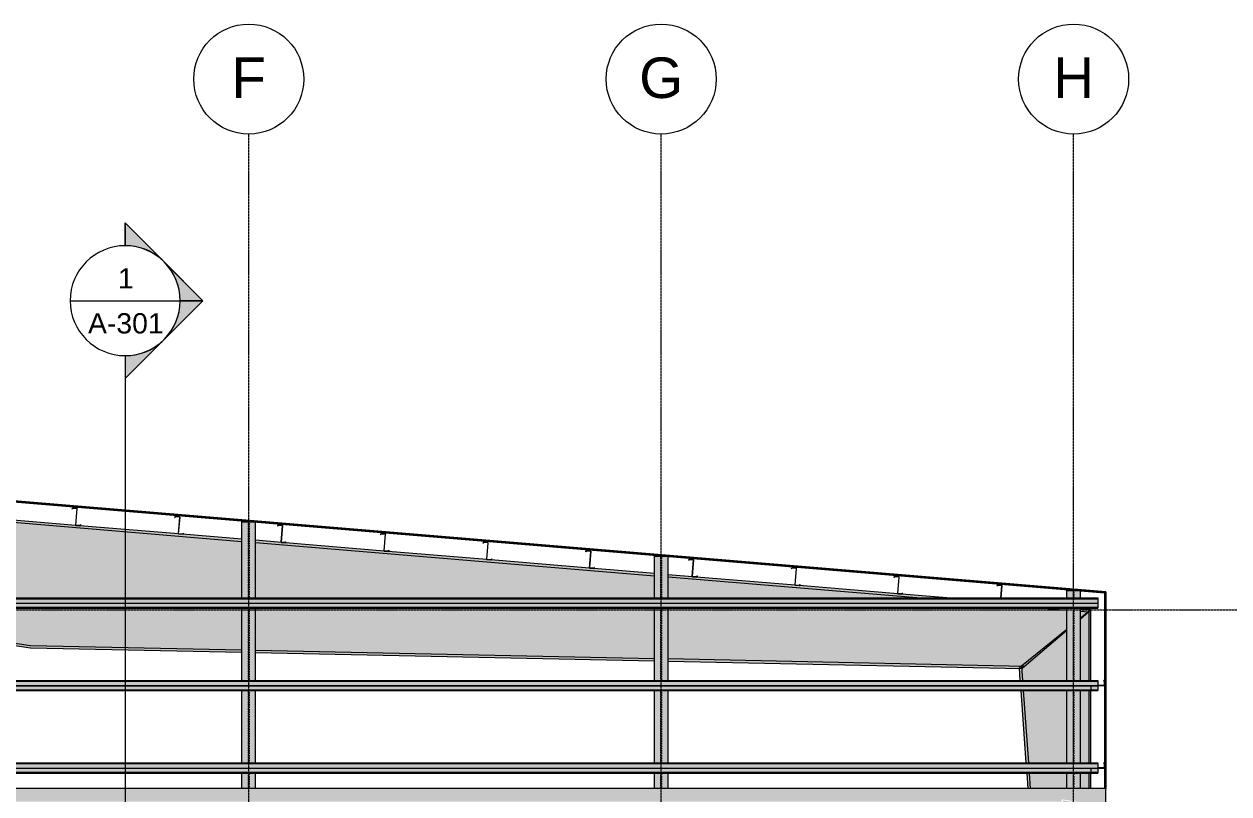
# Model space of a CAD drawing. Header units: inches. Extents: x 20426 to 36348, y -461 to 673.
# Drawn here: x 21739 to 22440, y 225 to 673 of the extents above; entities that cross this region are included whole.
import ezdxf

# ---------------------------------------------------------------- set-up
doc = ezdxf.new("R2010")
doc.units = ezdxf.units.IN
doc.header["$MEASUREMENT"] = 0
doc.linetypes.add('Grid Line 1_2_', pattern=[0.875, 0.5, -0.125, 0.125, -0.125])
doc.linetypes.add('Hidden 1_8_', pattern=[0.1875, 0.125, -0.0625])
for name, color, linetype, lineweight in [('A-FLOR-LEVL', 51, 'Continuous', 9), ('A-ROOF', 132, 'Continuous', 13), ('A-WALL', 113, 'Continuous', 13), ('G-ANNO-SYMB', 111, 'Continuous', 9), ('I-WALL', 2, 'Continuous', 13), ('S-BEAM', 12, 'Continuous', 9), ('S-COLS', 52, 'Continuous', 9), ('S-GRID', 1, 'Continuous', 9), ('S-GRID-IDEN', 1, 'Continuous', 9)]:
    doc.layers.add(name, color=color, linetype=linetype, lineweight=lineweight)
doc.styles.add('Arial_1', font='arial.ttf', dxfattribs={"height": 23.60479})
doc.styles.add('Arial_2', font='arial.ttf', dxfattribs={"height": 11.802395})

# ---------------------------------------------------------------- blocks, each defined once
blk = doc.blocks.new('Girt_Z - 10_D-V9-Elevation - West')
at = {"layer": 'S-BEAM'}
h = blk.add_hatch(color=256, dxfattribs=at)
h.paths.add_polyline_path([(21771.81, 381.02), (21772.34, 381.55), (21772.26, 381.63), (21771.77, 381.13), (21769.46, 381.33), (21769.45, 381.22)], flags=0)
h.paths.add_polyline_path([(21769.39, 381.41), (21770.19, 391), (21770.08, 391.01), (21769.28, 381.42)], flags=0)
h.paths.add_polyline_path([(21767.21, 390.79), (21767.7, 391.29), (21770.01, 391.1), (21770.02, 391.2), (21767.66, 391.4), (21767.13, 390.87)], flags=0)
for p, q in [((21767.66, 391.4), (21767.13, 390.87)), ((21767.13, 390.87), (21767.21, 390.79)), ((21767.21, 390.79), (21767.7, 391.29)), ((21770.02, 391.2), (21767.66, 391.4)), ((21767.7, 391.29), (21770.01, 391.1)), ((21770.08, 391.01), (21769.28, 381.42)), ((21769.39, 381.41), (21770.19, 391)), ((21769.45, 381.22), (21771.81, 381.02)), ((21771.77, 381.13), (21769.46, 381.33)), ((21772.26, 381.63), (21771.77, 381.13)), ((21771.81, 381.02), (21772.34, 381.55)), ((21772.34, 381.55), (21772.26, 381.63))]:
    blk.add_line(p, q, dxfattribs=at)
for centre, radius, start, end in [((21770, 391.02), 0.0782, 355.23636, 83.11364), ((21770, 391.02), 0.188, 55.23636, 85.23636), ((21770, 391.02), 0.187, 355.23636, 55.23636), ((21769.47, 381.4), 0.187, 175.23636, 265.23636), ((21769.47, 381.4), 0.0782, 175.23636, 262.194)]:
    blk.add_arc(centre, radius, start, end, dxfattribs=at)
blk = doc.blocks.new('Girt_Z - 10_D-V8-Elevation - West')
at = {"layer": 'S-BEAM'}
h = blk.add_hatch(color=256, dxfattribs=at)
h.paths.add_polyline_path([(21652.23, 390.99), (21652.75, 391.52), (21652.68, 391.6), (21652.18, 391.1), (21649.87, 391.29), (21649.87, 391.18)], flags=0)
h.paths.add_polyline_path([(21649.8, 391.38), (21650.6, 400.97), (21650.49, 400.98), (21649.7, 391.38)], flags=0)
h.paths.add_polyline_path([(21647.62, 400.76), (21648.11, 401.25), (21650.43, 401.06), (21650.43, 401.17), (21648.07, 401.37), (21647.55, 400.83)], flags=0)
for p, q in [((21648.07, 401.37), (21647.55, 400.83)), ((21647.55, 400.83), (21647.62, 400.76)), ((21647.62, 400.76), (21648.11, 401.25)), ((21650.43, 401.17), (21648.07, 401.37)), ((21648.11, 401.25), (21650.43, 401.06)), ((21650.49, 400.98), (21649.7, 391.38)), ((21649.8, 391.38), (21650.6, 400.97)), ((21652.18, 391.1), (21649.87, 391.29)), ((21649.87, 391.18), (21652.23, 390.99)), ((21652.68, 391.6), (21652.18, 391.1)), ((21652.23, 390.99), (21652.75, 391.52)), ((21652.75, 391.52), (21652.68, 391.6))]:
    blk.add_line(p, q, dxfattribs=at)
for centre, radius, start, end in [((21650.42, 400.98), 0.187, 355.23636, 85.23636), ((21650.42, 400.98), 0.0782, 355.23636, 83.11364), ((21649.88, 391.37), 0.187, 175.23636, 265.23636), ((21649.88, 391.37), 0.0782, 175.23636, 262.194)]:
    blk.add_arc(centre, radius, start, end, dxfattribs=at)
blk = doc.blocks.new('Girt_Z - 10_D-V10-Elevation - West')
at = {"layer": 'S-BEAM'}
h = blk.add_hatch(color=256, dxfattribs=at)
h.paths.add_polyline_path([(22307.62, 338.98), (22307.73, 338.98), (22308.32, 346.16), (22308.21, 346.17), (22307.86, 341.97)], flags=0)
h.paths.add_polyline_path([(22305.34, 345.95), (22305.84, 346.44), (22308.15, 346.25), (22308.15, 346.36), (22305.79, 346.56), (22305.27, 346.02)], flags=0)
for p, q in [((22305.79, 346.56), (22305.27, 346.02)), ((22305.27, 346.02), (22305.34, 345.95)), ((22305.34, 345.95), (22305.84, 346.44)), ((22308.15, 346.36), (22305.79, 346.56)), ((22305.84, 346.44), (22308.15, 346.25)), ((22308.21, 346.17), (22307.62, 338.98)), ((22307.73, 338.98), (22308.32, 346.16))]:
    blk.add_line(p, q, dxfattribs=at)
for radius, end in [(0.187, 85.23636), (0.0782, 83.11364)]:
    blk.add_arc((22308.14, 346.17), radius, 355.23636, end, dxfattribs=at)
blk = doc.blocks.new('Family7 - Family7-557682-Elevation - West')
at = {"layer": 'S-BEAM'}
h = blk.add_hatch(color=256, dxfattribs=at)
h.paths.add_polyline_path([(22358.76, 330.85), (22360.11, 332), (22354.03, 332.5), (22354.03, 331.25), (22356.08, 331.08)], flags=0)
h.paths.add_polyline_path([(22346.07, 331.91), (22346.07, 333.02), (22332.79, 333.02), (22336.71, 332.69)], flags=0)
h.paths.add_polyline_path([(22276.27, 338.98), (22114.03, 352.5), (22114.03, 351.25), (22261.22, 338.98)], flags=0)
h.paths.add_polyline_path([(22106.07, 351.91), (22106.07, 353.17), (21874.03, 372.5), (21874.03, 371.25), (22104.32, 352.06)], flags=0)
h.paths.add_polyline_path([(21866.07, 371.91), (21866.07, 373.17), (21634.03, 392.5), (21634.03, 391.25), (21832.13, 374.74)], flags=0)
h.paths.add_polyline_path([(21626.07, 391.91), (21626.07, 393.17), (21394.03, 412.5), (21394.03, 411.25), (21600.79, 394.02)], flags=0)
h.paths.add_polyline_path([(21386.07, 411.91), (21386.07, 413.17), (21154.03, 432.5), (21154.04, 431.25), (21370.76, 413.19)], flags=0)
h.paths.add_polyline_path([(21146.07, 431.91), (21146.07, 433.17), (21138.99, 433.76), (21140.54, 432.37)], flags=0)
h = blk.add_hatch(color=256, dxfattribs=at)
h.paths.add_polyline_path([(22321.25, 299.11), (22346.07, 320.12), (22346.07, 331.91), (22332.79, 333.02), (22114.03, 333.02), (22114.03, 303.43), (22319.48, 299.15), (22319.67, 299.3), (22319.68, 299.14), (22319.8, 299.14)], flags=0)
h.paths.add_polyline_path([(22106.07, 303.6), (22106.07, 333.02), (21874.03, 333.02), (21874.03, 308.43), (22104.32, 303.63)], flags=0)
h.paths.add_polyline_path([(21866.07, 308.6), (21866.07, 333.02), (21634.03, 333.02), (21634.03, 327.29), (21743.11, 311.16), (21833.19, 309.28)], flags=0)
h.paths.add_polyline_path([(22354.03, 326.85), (22358.76, 330.85), (22354.03, 331.25), (22354.03, 329.61)], flags=0)
h.paths.add_polyline_path([(21626.07, 328.47), (21626.07, 333.02), (21595.34, 333.02), (21620.16, 329.35)], flags=0)
h.paths.add_polyline_path([(22026.85, 338.98), (22106.07, 338.98), (22106.07, 351.91), (21874.03, 371.25), (21874.03, 338.98), (21949.39, 338.98)], flags=0)
h.paths.add_polyline_path([(21639.52, 338.98), (21866.07, 338.98), (21866.07, 371.91), (21634.03, 391.25), (21634.03, 338.98)], flags=0)
h.paths.add_polyline_path([(22143.05, 338.98), (22261.22, 338.98), (22114.03, 351.24), (22114.03, 338.98)], flags=0)
h.paths.add_polyline_path([(21555.01, 338.98), (21626.07, 338.98), (21626.07, 391.91), (21394.03, 411.25), (21394.03, 386.98), (21625.57, 386.98), (21625.57, 381.02), (21394.03, 381.02), (21394.03, 362.79), (21505.38, 346.32)], flags=0)
h.paths.add_polyline_path([(21386.07, 363.97), (21386.07, 381.02), (21270.79, 381.02), (21368.39, 366.58)], flags=0)
h.paths.add_polyline_path([(21230.47, 386.98), (21386.07, 386.98), (21386.07, 411.91), (21154.03, 431.25), (21154.03, 420.32), (21183.61, 393.91), (21213.46, 389.5)], flags=0)
h.paths.add_polyline_path([(21146.07, 427.43), (21146.07, 431.91), (21141.3, 432.31), (21141.3, 431.69)], flags=0)
h = blk.add_hatch(color=256, dxfattribs=at)
h.paths.add_polyline_path([(22319.8, 297.89), (22321.25, 299.11), (22114.03, 303.43), (22114.03, 302.18), (22297.98, 298.34)], flags=0)
h.paths.add_polyline_path([(22106.07, 302.34), (22106.07, 303.6), (21874.03, 308.43), (21874.03, 307.18), (22104.32, 302.38)], flags=0)
h.paths.add_polyline_path([(21866.07, 307.35), (21866.07, 308.6), (21743.11, 311.16), (21634.03, 327.29), (21634.03, 326.03), (21743, 309.91), (21833.19, 308.03)], flags=0)
h.paths.add_polyline_path([(21626.07, 327.21), (21626.07, 328.47), (21595.34, 333.02), (21586.79, 333.02), (21620.16, 328.08)], flags=0)
h.paths.add_polyline_path([(21546.47, 338.98), (21555.01, 338.98), (21394.03, 362.79), (21394.03, 361.53), (21496.84, 346.32)], flags=0)
h.paths.add_polyline_path([(21386.07, 362.7), (21386.07, 363.97), (21270.79, 381.02), (21262.25, 381.02), (21368.39, 365.32)], flags=0)
h.paths.add_polyline_path([(21230.47, 386.98), (21183.61, 393.91), (21185.3, 392.4), (21221.92, 386.98), (21222.49, 386.98)], flags=0)
for p, q in [((21634.03, 391.25), (21866.07, 371.91)), ((21769.45, 381.22), (21712.02, 386)), ((21829.24, 376.23), (21771.81, 381.02)), ((21866.07, 373.17), (21831.6, 376.04)), ((21889.04, 371.25), (21874.03, 372.5)), ((21874.03, 371.25), (22106.07, 351.91)), ((21948.83, 366.27), (21891.4, 371.05)), ((22008.62, 361.29), (21951.19, 366.07)), ((22068.42, 356.3), (22010.98, 361.09)), ((22106.07, 353.17), (22070.77, 356.11)), ((22128.21, 351.32), (22114.03, 352.5)), ((22114.03, 351.25), (22261.22, 338.98)), ((22188, 346.34), (22130.57, 351.12)), ((22247.79, 341.35), (22190.36, 346.14)), ((22276.27, 338.98), (22250.15, 341.16)), ((22332.79, 333.02), (22346.07, 331.91)), ((22360.11, 332), (22354.03, 332.5)), ((22354.03, 331.25), (22358.76, 330.85)), ((22354.03, 326.85), (22358.76, 330.85)), ((22358.76, 330.85), (22360.11, 332)), ((21743.11, 311.16), (21634.03, 327.29)), ((21634.03, 326.03), (21743, 309.91)), ((22321.25, 299.11), (22346.07, 320.12)), ((21743, 309.91), (21866.07, 307.35)), ((21866.07, 308.6), (21743.11, 311.16)), ((22106.07, 303.6), (21874.03, 308.43)), ((21874.03, 307.18), (22106.07, 302.34)), ((22321.25, 299.11), (22114.03, 303.43)), ((22114.03, 302.18), (22319.8, 297.89)), ((22319.8, 297.89), (22321.25, 299.11))]:
    blk.add_line(p, q, dxfattribs=at)
blk = doc.blocks.new('W-Wide Flange-Column - W10X33-556720-Elevation - West')
at = {"layer": 'S-COLS', "linetype": 'Hidden 1_8_'}
for p, q in [((22349.9, 338.98), (22349.9, 343.2)), ((22350.21, 343.2), (22350.21, 338.98)), ((22349.9, 290.98), (22349.9, 333.02)), ((22350.21, 333.02), (22350.21, 290.98)), ((22349.9, 242.98), (22349.9, 285.02)), ((22350.21, 285.02), (22350.21, 242.98)), ((22349.9, 228), (22349.9, 237.02)), ((22350.21, 237.02), (22350.21, 228))]:
    blk.add_line(p, q, dxfattribs=at)
blk = doc.blocks.new('W-Wide Flange-Column - W10X33-556717-Elevation - West')
at = {"layer": 'S-COLS', "linetype": 'Hidden 1_8_'}
for p, q in [((21869.9, 338.98), (21869.9, 383.2)), ((21870.21, 383.2), (21870.21, 338.98)), ((21869.9, 290.98), (21869.9, 333.02)), ((21870.21, 333.02), (21870.21, 290.98)), ((21869.9, 242.98), (21869.9, 285.02)), ((21870.21, 285.02), (21870.21, 242.98)), ((21869.9, 228), (21869.9, 237.02)), ((21870.21, 237.02), (21870.21, 228))]:
    blk.add_line(p, q, dxfattribs=at)
blk = doc.blocks.new('W-Wide Flange-Column - W10X33-556718-Elevation - West')
at = {"layer": 'S-COLS', "linetype": 'Hidden 1_8_'}
for p, q in [((22109.9, 338.98), (22109.9, 363.2)), ((22110.21, 363.2), (22110.21, 338.98)), ((22109.9, 290.98), (22109.9, 333.02)), ((22110.21, 333.02), (22110.21, 290.98)), ((22109.9, 242.98), (22109.9, 285.02)), ((22110.21, 285.02), (22110.21, 242.98)), ((22109.9, 228), (22109.9, 237.02)), ((22110.21, 237.02), (22110.21, 228))]:
    blk.add_line(p, q, dxfattribs=at)
blk = doc.blocks.new('Girt_Z - 8_D-559298-Elevation - West')
at = {"layer": 'S-BEAM'}
h = blk.add_hatch(color=256, dxfattribs=at)
h.paths.add_polyline_path([(22360.63, 237.02), (22360.7, 237.1), (22360.16, 237.55), (22360.16, 239.87), (22360.05, 239.87), (22360.05, 237.5)], flags=0)
h.paths.add_polyline_path([(22364.05, 239.95), (22367.87, 239.97), (22367.87, 240.05), (22364.05, 240), (22364.05, 239.97)], flags=0)
h.paths.add_polyline_path([(22367.94, 240.13), (22368.05, 240.13), (22368.05, 242.5), (22367.48, 242.98), (22367.41, 242.9), (22367.94, 242.45)], flags=0)
for p, q in [((22360.05, 239.87), (22360.05, 237.5)), ((22360.16, 237.55), (22360.16, 239.87)), ((22367.87, 240.05), (22364.05, 240.05)), ((22364.05, 239.95), (22367.87, 239.95)), ((22367.48, 242.98), (22367.41, 242.9)), ((22367.41, 242.9), (22367.94, 242.45)), ((22368.05, 242.5), (22367.48, 242.98)), ((22367.94, 242.45), (22367.94, 240.13)), ((22368.05, 240.13), (22368.05, 242.5)), ((22360.05, 237.5), (22360.63, 237.02)), ((22360.7, 237.1), (22360.16, 237.55)), ((22360.63, 237.02), (22360.7, 237.1))]:
    blk.add_line(p, q, dxfattribs=at)
for centre, radius, start, end in [((22360.24, 239.87), 0.187, 154.97395, 180), ((22360.24, 239.87), 0.0782, 90, 177.87728), ((22367.87, 240.13), 0.188, 270, 0), ((22367.87, 240.13), 0.0782, 270, 356.95764)]:
    blk.add_arc(centre, radius, start, end, dxfattribs=at)
blk = doc.blocks.new('Girt_Z - 8_D-559297-Elevation - West')
at = {"layer": 'S-BEAM'}
for points in [[(22356.08, 242.5), (22364.05, 242.5), (22364.05, 242.98), (21136.05, 242.98), (21136.05, 242.5), (22336.71, 242.5)], [(22356.08, 240.13), (22364.05, 240.13), (22364.05, 242.5), (21136.05, 242.5), (21136.05, 240.13), (22336.71, 240.13)], [(21639.52, 239.95), (22364.05, 239.97), (22364.05, 240.13), (21136.05, 240.13), (21136.05, 239.95), (21620.16, 239.95)], [(21716.99, 239.87), (22364.05, 239.91), (22364.05, 239.95), (21136.05, 239.91), (21136.05, 239.87), (21639.52, 239.87)]]:
    blk.add_hatch(color=256, dxfattribs=at).paths.add_polyline_path(points, flags=0)
h = blk.add_hatch(color=256, dxfattribs=at)
h.paths.add_polyline_path([(22360.63, 237.55), (22364.05, 237.55), (22364.05, 239.87), (22360.16, 239.87), (22360.16, 237.55)], flags=0)
h.paths.add_polyline_path([(21145.68, 237.55), (22360.05, 237.55), (22360.05, 239.87), (22360.05, 239.87), (21136.05, 239.87), (21136.05, 237.55)], flags=0)
h = blk.add_hatch(color=256, dxfattribs=at)
h.paths.add_polyline_path([(21833.19, 237.1), (22360.53, 237.1), (22360.05, 237.55), (21136.05, 237.55), (21136.05, 237.1), (21794.46, 237.1)], flags=0)
h.paths.add_polyline_path([(22360.7, 237.1), (22364.05, 237.1), (22364.05, 237.55), (22360.22, 237.5), (22360.63, 237.16)], flags=0)
h = blk.add_hatch(color=256, dxfattribs=at)
h.paths.add_polyline_path([(21136.05, 237.02), (22360.63, 237.02), (22360.53, 237.1), (21136.05, 237.1)], flags=0)
h.paths.add_polyline_path([(22364.05, 237.02), (22364.05, 237.1), (22360.7, 237.1), (22360.7, 237.02)], flags=0)
for p, q in [((21136.05, 242.98), (22364.05, 242.98)), ((21136.05, 242.5), (22364.05, 242.5)), ((21136.05, 239.95), (22364.05, 239.95)), ((21136.05, 239.87), (22364.05, 239.87)), ((22364.05, 242.98), (22364.05, 242.5)), ((22364.05, 242.5), (22364.05, 240.13)), ((22364.05, 240.13), (22364.05, 239.95)), ((22364.05, 239.95), (22364.05, 239.87)), ((22364.05, 239.87), (22364.05, 237.55)), ((21136.05, 237.55), (22360.05, 237.55)), ((21136.05, 237.1), (22360.53, 237.1)), ((21136.05, 237.02), (22364.05, 237.02)), ((22360.16, 237.55), (22364.05, 237.55)), ((22360.7, 237.1), (22364.05, 237.1)), ((22364.05, 237.55), (22364.05, 237.1)), ((22364.05, 237.1), (22364.05, 237.02))]:
    blk.add_line(p, q, dxfattribs=at)
blk = doc.blocks.new('Girt_Z - 8_D-V28-Elevation - West')
at = {"layer": 'S-BEAM'}
for points in [[(22356.08, 338.5), (22364.05, 338.5), (22364.05, 338.98), (21136.05, 338.98), (21136.05, 338.5), (22346.4, 338.5)], [(22356.08, 336.13), (22364.05, 336.13), (22364.05, 338.5), (21136.05, 338.5), (21136.05, 336.13), (22346.4, 336.13)], [(22364.05, 335.95), (22364.05, 336.13), (21136.05, 336.13), (21136.05, 335.95), (22356.08, 335.95)], [(21136.05, 335.87), (22364.05, 335.91), (22364.05, 335.95), (21136.05, 335.91)], [(21484.59, 333.55), (22364.05, 333.55), (22364.05, 335.87), (21136.05, 335.87), (21136.05, 333.55), (21407.13, 333.55)], [(22356.08, 333.1), (22364.05, 333.1), (22364.05, 333.55), (21136.05, 333.55), (21136.05, 333.1), (22346.4, 333.1)], [(21484.59, 333.02), (22364.05, 333.02), (22364.05, 333.1), (21136.05, 333.1), (21136.05, 333.02), (21407.13, 333.02)]]:
    blk.add_hatch(color=256, dxfattribs=at).paths.add_polyline_path(points, flags=0)
for p, q in [((21136.05, 338.98), (22364.05, 338.98)), ((21136.05, 338.5), (22364.05, 338.5)), ((22364.05, 338.98), (22364.05, 338.5)), ((22364.05, 338.5), (22364.05, 336.13)), ((21136.05, 335.95), (22364.05, 335.95)), ((21136.05, 335.87), (22364.05, 335.87)), ((21136.05, 333.55), (22364.05, 333.55)), ((21136.05, 333.1), (22364.05, 333.1)), ((21136.05, 333.02), (22364.05, 333.02)), ((22364.05, 336.13), (22364.05, 335.95)), ((22364.05, 335.95), (22364.05, 335.87)), ((22364.05, 335.87), (22364.05, 333.55)), ((22364.05, 333.55), (22364.05, 333.1)), ((22364.05, 333.1), (22364.05, 333.02))]:
    blk.add_line(p, q, dxfattribs=at)
blk = doc.blocks.new('Grid - Grid Head - Circle-14747-Elevation - West')
at = {"layer": 'S-GRID-IDEN'}
blk.add_circle((21150.05, 641), 32, dxfattribs=at)
blk = doc.blocks.new('Section - Section Head - Filled-1526-Elevation - West')
at = {"layer": 'G-ANNO-SYMB'}
h = blk.add_hatch(color=256, dxfattribs=at)
edge = h.paths.add_edge_path(flags=0)
edge.add_arc((21798.12, 512), 32.04, 47.9216, 90)
edge.add_line((21798.12, 544.04), (21798.12, 557.25))
edge.add_line((21798.12, 557.25), (21819.59, 535.78))
h = blk.add_hatch(color=256, dxfattribs=at)
edge = h.paths.add_edge_path(flags=0)
edge.add_line((21820.75, 534.63), (21843.38, 512))
edge.add_line((21843.38, 512), (21830.12, 512))
edge.add_arc((21798.12, 512), 32, 0, 45)
h = blk.add_hatch(color=256, dxfattribs=at)
edge = h.paths.add_edge_path(flags=0)
edge.add_arc((21798.12, 512), 32, 315, 360)
edge.add_line((21830.12, 512), (21843.38, 512))
edge.add_line((21843.38, 512), (21820.75, 489.37))
h = blk.add_hatch(color=256, dxfattribs=at)
edge = h.paths.add_edge_path(flags=0)
edge.add_line((21819.59, 488.22), (21798.12, 466.75))
edge.add_line((21798.12, 466.75), (21798.12, 479.96))
edge.add_arc((21798.12, 512), 32.04, 270, 312.0784)
for p, q in [((21843.38, 512), (21798.12, 557.25)), ((21798.12, 544), (21798.12, 557.25)), ((21819.59, 535.78), (21798.12, 557.25)), ((21798.12, 557.25), (21798.12, 544.04)), ((21843.38, 512), (21820.75, 534.63)), ((21843.38, 512), (21798.12, 466.75)), ((21820.75, 489.37), (21843.38, 512)), ((21830.12, 512), (21843.38, 512)), ((21843.38, 512), (21830.12, 512)), ((21798.12, 466.75), (21819.59, 488.22)), ((21798.12, 480), (21798.12, 466.75)), ((21798.12, 479.96), (21798.12, 466.75))]:
    blk.add_line(p, q, dxfattribs=at)
for radius, start, end in [(32, 90, 270), (32.04, 47.9216, 90), (32, 270, 90), (32, 0, 45), (32, 315, 360), (32.04, 270, 312.0784)]:
    blk.add_arc((21798.12, 512), radius, start, end, dxfattribs=at)

msp = doc.modelspace()

# ---------------------------------------------------------------- hatches: boundary and pattern name
at = {"layer": 'A-ROOF', "transparency": 33554611}
msp.add_hatch(color=256, dxfattribs=at).paths.add_polyline_path([(22368.84, 341.97), (22368.84, 342.44), (21131.27, 445.57), (21131.27, 445.1), (22356.08, 343.03)], flags=0)
at = {"layer": 'I-WALL'}
h = msp.add_hatch(color=256, dxfattribs=at)
h.paths.add_polyline_path([(22347.05, 0), (22347.05, 45.02), (22343.07, 45.02), (22343.07, 0), (22346.4, 0)], flags=0)
h.paths.add_polyline_path([(22353.05, 0), (22368.8, 0), (22368.8, 45.02), (22353.05, 45.02), (22353.05, 3.64)], flags=0)
h.paths.add_polyline_path([(22343.07, 48.05), (22347.05, 48.05), (22347.05, 93.02), (22343.07, 93.02), (22343.07, 62.14)], flags=0)
h.paths.add_polyline_path([(22353.05, 48.05), (22368.8, 48.05), (22368.8, 93.02), (22353.05, 93.02), (22353.05, 53.79)], flags=0)
h.paths.add_polyline_path([(22368.8, 96.05), (22368.8, 141.02), (22357.05, 141.02), (22357.05, 144.05), (22368.8, 144.05), (22368.8, 184.06), (22356.25, 186.16), (22356.25, 122.39), (22353.05, 122.39), (22353.05, 96.05), (22356.08, 96.05)], flags=0)
h.paths.add_polyline_path([(22343.07, 96.05), (22347.05, 96.05), (22347.05, 122.39), (22343.85, 122.39), (22343.85, 152.09), (22343.35, 152.09), (22343.35, 147.72), (22343.07, 147.72), (22343.07, 107.89)], flags=0)
h.paths.add_polyline_path([(22368.8, 206.88), (22368.8, 217.01), (22343.85, 221.17), (22343.85, 209.73), (22356.25, 209.69), (22356.25, 208.97), (22365.22, 207.47)], flags=0)
h.paths.add_polyline_path([(22368.8, 217.49), (22368.8, 228), (21132.05, 228), (21132.05, 220.35), (22343.07, 220.35), (22343.07, 221.78), (22368.05, 217.62)], flags=0)
at = {"layer": 'S-COLS'}
h = msp.add_hatch(color=256, dxfattribs=at)
h.paths.add_polyline_path([(21874.03, 228), (21874.03, 237.02), (21866.07, 237.02), (21866.07, 228), (21871.92, 228)], flags=0)
h.paths.add_polyline_path([(21866.07, 242.98), (21874.03, 242.98), (21874.03, 285.02), (21866.07, 285.02), (21866.07, 246.02)], flags=0)
h.paths.add_polyline_path([(21871.92, 290.98), (21874.03, 290.98), (21874.03, 333.02), (21866.07, 333.02), (21866.07, 290.98)], flags=0)
h.paths.add_polyline_path([(21874.03, 338.98), (21874.03, 383.2), (21866.07, 383.2), (21866.07, 338.98), (21871.92, 338.98)], flags=0)
h = msp.add_hatch(color=256, dxfattribs=at)
h.paths.add_polyline_path([(22114.03, 228), (22114.03, 237.02), (22106.07, 237.02), (22106.07, 228)], flags=0)
h.paths.add_polyline_path([(22106.07, 242.98), (22114.03, 242.98), (22114.03, 285.02), (22106.07, 285.02), (22106.07, 246.02)], flags=0)
h.paths.add_polyline_path([(22106.07, 290.98), (22114.03, 290.98), (22114.03, 333.02), (22106.07, 333.02), (22106.07, 312.89)], flags=0)
h.paths.add_polyline_path([(22106.07, 338.98), (22114.03, 338.98), (22114.03, 363.2), (22106.07, 363.2), (22106.07, 346.32)], flags=0)
h = msp.add_hatch(color=256, dxfattribs=at)
h.paths.add_polyline_path([(22354.03, 228), (22354.03, 237.02), (22346.07, 237.02), (22346.07, 228)], flags=0)
h.paths.add_polyline_path([(22354.03, 242.98), (22354.03, 285.02), (22346.07, 285.02), (22346.07, 242.98)], flags=0)
h.paths.add_polyline_path([(22354.03, 290.98), (22354.03, 333.02), (22346.07, 333.02), (22346.07, 290.98)], flags=0)
h.paths.add_polyline_path([(22354.03, 338.98), (22354.03, 343.2), (22346.07, 343.2), (22346.07, 338.98), (22346.4, 338.98)], flags=0)
h = msp.add_hatch(color=256, dxfattribs=at)
h.paths.add_polyline_path([(22356.08, 228), (22358.8, 228), (22358.8, 237.02), (22354.03, 237.02), (22354.03, 228)], flags=0)
h.paths.add_polyline_path([(22324.82, 228), (22346.07, 228), (22346.07, 237.02), (22324.17, 237.02)], flags=0)
h.paths.add_polyline_path([(22336.71, 242.98), (22346.07, 242.98), (22346.07, 285.02), (22320.7, 285.02), (22323.74, 242.98)], flags=0)
h.paths.add_polyline_path([(22358.8, 242.98), (22358.8, 285.02), (22354.03, 285.02), (22354.03, 242.98), (22356.08, 242.98)], flags=0)
h.paths.add_polyline_path([(22321.25, 290.98), (22346.07, 290.98), (22346.07, 320.68), (22319.67, 299.3), (22319.68, 299.14), (22321.25, 299.11), (22319.77, 297.89), (22320.27, 290.98)], flags=0)
h.paths.add_polyline_path([(22356.08, 290.98), (22358.8, 290.98), (22358.76, 330.85), (22358.64, 330.85), (22354.03, 327.13), (22354.03, 290.98)], flags=0)
h = msp.add_hatch(color=256, dxfattribs=at)
h.paths.add_polyline_path([(22358.8, 228), (22360.05, 228), (22360.05, 237.02), (22358.8, 237.02), (22358.8, 236.92)], flags=0)
h.paths.add_polyline_path([(22358.8, 242.98), (22360.05, 242.98), (22360.05, 285.02), (22358.8, 285.02), (22358.8, 246.02)], flags=0)
h.paths.add_polyline_path([(22358.8, 290.98), (22360.05, 290.98), (22360.05, 332), (22358.8, 330.99), (22358.8, 312.89)], flags=0)
h = msp.add_hatch(color=256, dxfattribs=at)
h.paths.add_polyline_path([(22323.57, 228), (22324.82, 228), (22324.17, 237.02), (22322.92, 237.02)], flags=0)
h.paths.add_polyline_path([(22322.49, 242.98), (22323.74, 242.98), (22320.7, 285.02), (22319.45, 285.02), (22319.85, 279.46)], flags=0)
h.paths.add_polyline_path([(22319.02, 290.98), (22320.27, 290.98), (22319.67, 299.3), (22318.49, 298.34)], flags=0)

# ---------------------------------------------------------------- linework, layer by layer
at = {"layer": 'A-FLOR-LEVL', "linetype": 'Grid Line 1_2_'}
msp.add_line((20426.1, 332), (23162.87, 332), dxfattribs=at)
at = {"layer": 'A-ROOF'}
for p, q in [((21131.27, 445.57), (22368.84, 342.44)), ((22368.84, 342.44), (21131.27, 445.57)), ((21131.27, 445.1), (22368.05, 342.03)), ((22368.84, 341.97), (22368.84, 342.44)), ((22368.84, 342.44), (22368.84, 341.97))]:
    msp.add_line(p, q, dxfattribs=at)
at = {"layer": 'A-WALL'}
for p, q in [((22368.84, 341.97), (21131.27, 445.1)), ((22368.05, 342.03), (22368.05, 228)), ((22368.84, 341.97), (22368.05, 342.03)), ((22368.84, 228), (22368.84, 341.97)), ((22368.84, 341.97), (22368.84, 228)), ((22368.84, 228), (21131.27, 228))]:
    msp.add_line(p, q, dxfattribs=at)
at = {"layer": 'G-ANNO-SYMB'}
for p, q in [((21766.12, 512), (21830.12, 512)), ((21798.12, 480), (21798.12, -54.82))]:
    msp.add_line(p, q, dxfattribs=at)
at = {"layer": 'I-WALL'}
msp.add_line((22368.8, 206.88), (22368.8, 228), dxfattribs=at)
at = {"layer": 'S-COLS'}
for p, q in [((21866.07, 383.2), (21874.03, 383.2)), ((21866.07, 338.98), (21866.07, 383.2)), ((21874.03, 338.98), (21874.03, 383.2)), ((22106.07, 363.2), (22114.03, 363.2)), ((22106.07, 338.98), (22106.07, 363.2)), ((22114.03, 338.98), (22114.03, 363.2)), ((22346.07, 343.2), (22354.03, 343.2)), ((22346.07, 338.98), (22346.07, 343.2)), ((22354.03, 338.98), (22354.03, 343.2)), ((21866.07, 290.98), (21866.07, 333.02)), ((21874.03, 290.98), (21874.03, 333.02)), ((22106.07, 290.98), (22106.07, 333.02)), ((22114.03, 290.98), (22114.03, 333.02)), ((22346.07, 290.98), (22346.07, 333.02)), ((22354.03, 290.98), (22354.03, 333.02)), ((22358.65, 330.86), (22354.03, 327.13)), ((22360.05, 332), (22358.8, 330.99)), ((22358.8, 330.99), (22358.8, 290.98)), ((22360.05, 290.98), (22360.05, 332)), ((22346.07, 320.68), (22319.67, 299.3)), ((22319.67, 299.3), (22318.49, 298.34)), ((22319.02, 290.98), (22318.49, 298.34)), ((22319.67, 299.3), (22320.27, 290.98)), ((21866.07, 242.98), (21866.07, 285.02)), ((21874.03, 242.98), (21874.03, 285.02)), ((22106.07, 242.98), (22106.07, 285.02)), ((22114.03, 242.98), (22114.03, 285.02)), ((22322.49, 242.98), (22319.45, 285.02)), ((22320.7, 285.02), (22323.74, 242.98)), ((22346.07, 242.98), (22346.07, 285.02)), ((22354.03, 242.98), (22354.03, 285.02)), ((22358.8, 285.02), (22358.8, 242.98)), ((22360.05, 242.98), (22360.05, 285.02)), ((21866.07, 228), (21866.07, 237.02)), ((21874.03, 228), (21874.03, 237.02)), ((22106.07, 228), (22106.07, 237.02)), ((22114.03, 228), (22114.03, 237.02)), ((22323.57, 228), (22322.92, 237.02)), ((22324.17, 237.02), (22324.82, 228)), ((22346.07, 228), (22346.07, 237.02)), ((22354.03, 228), (22354.03, 237.02)), ((22358.8, 237.02), (22358.8, 228)), ((22360.05, 228), (22360.05, 237.02))]:
    msp.add_line(p, q, dxfattribs=at)
at = {"layer": 'S-GRID', "linetype": 'Grid Line 1_2_'}
for p, q in [((21870.05, -132), (21870.05, 609)), ((22110.05, -132), (22110.05, 609)), ((22350.05, -132), (22350.05, 609))]:
    msp.add_line(p, q, dxfattribs=at)

# ---------------------------------------------------------------- block references
at = {"layer": 'G-ANNO-SYMB'}
msp.add_blockref('Section - Section Head - Filled-1526-Elevation - West', (0, 0), dxfattribs=at)
at = {"layer": 'S-BEAM'}
for name, p in [('Family7 - Family7-557682-Elevation - West', (0, 0)), ('Girt_Z - 10_D-V9-Elevation - West', (0, 0)), ('Girt_Z - 10_D-V8-Elevation - West', (179.38, -14.95)), ('Girt_Z - 10_D-V8-Elevation - West', (239.17, -19.93)), ('Girt_Z - 10_D-V8-Elevation - West', (298.96, -24.91)), ('Girt_Z - 10_D-V8-Elevation - West', (358.76, -29.9)), ('Girt_Z - 10_D-V8-Elevation - West', (418.55, -34.88)), ('Girt_Z - 10_D-V8-Elevation - West', (478.34, -39.86)), ('Girt_Z - 10_D-V8-Elevation - West', (538.13, -44.84)), ('Girt_Z - 10_D-V8-Elevation - West', (597.93, -49.83)), ('Girt_Z - 10_D-V10-Elevation - West', (0, 0)), ('Girt_Z - 8_D-V28-Elevation - West', (0, 0)), ('Girt_Z - 8_D-559297-Elevation - West', (0, 48)), ('Girt_Z - 8_D-559298-Elevation - West', (0, 48)), ('Girt_Z - 8_D-559297-Elevation - West', (0, 0)), ('Girt_Z - 8_D-559298-Elevation - West', (0, 0))]:
    msp.add_blockref(name, p, dxfattribs=at)
at = {"layer": 'S-COLS', "linetype": 'Hidden 1_8_'}
for name in ['W-Wide Flange-Column - W10X33-556717-Elevation - West', 'W-Wide Flange-Column - W10X33-556718-Elevation - West', 'W-Wide Flange-Column - W10X33-556720-Elevation - West']:
    msp.add_blockref(name, (0, 0), dxfattribs=at)
at = {"layer": 'S-GRID-IDEN'}
for p in [(720, 0), (960, 0), (1200, 0)]:
    msp.add_blockref('Grid - Grid Head - Circle-14747-Elevation - West', p, dxfattribs=at)

# ---------------------------------------------------------------- texts
at = {"layer": 'G-ANNO-SYMB', "attachment_point": 2, "line_spacing_factor": 0.938532, "style": 'Arial_2'}
for s, insert, char_height, width in [('1', (21798.53, 530.89), 11.8, 10.944), ('A-301', (21798.53, 504.71), 11.802, 52.416)]:
    msp.add_mtext(s, dxfattribs=dict(at, insert=insert, char_height=char_height, width=width))

# ---------------------------------------------------------------- next in the draw order: texts
at = {"layer": 'S-GRID-IDEN', "char_height": 23.6, "attachment_point": 2, "line_spacing_factor": 0.938532, "style": 'Arial_1', "bg_fill": 3, "box_fill_scale": 1.25, "bg_fill_color": 0, "bg_fill_transparency": 0}
for s, insert, width in [('F', (21870.05, 653.58), 23.904), ('G', (22110.05, 653.58), 30.528), ('H', (22350.05, 653.58), 28.224)]:
    msp.add_mtext(s, dxfattribs=dict(at, insert=insert, width=width))

doc.saveas('drawing.dxf')
